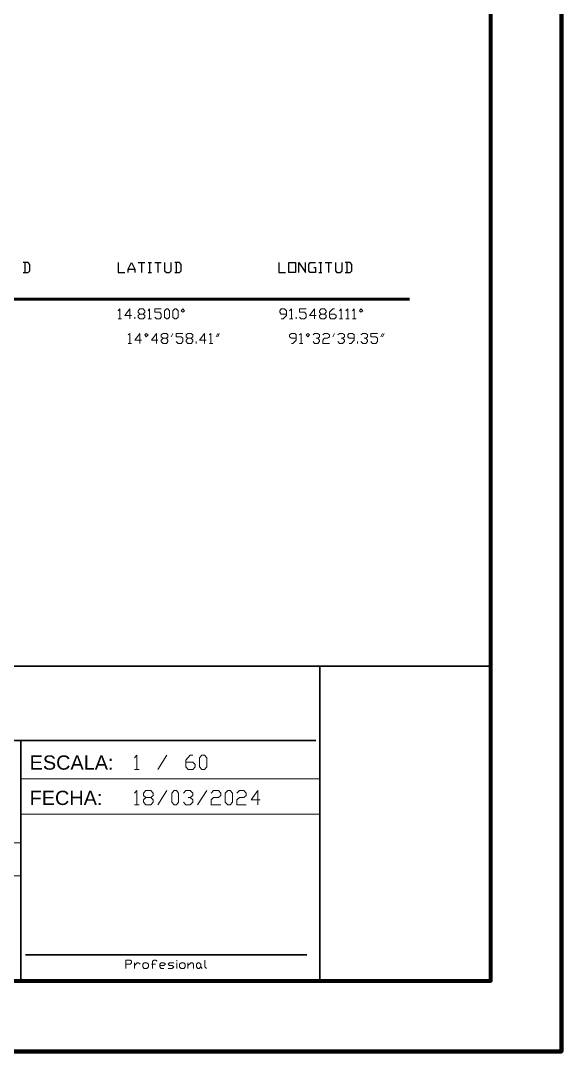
# Model space of a CAD drawing. Header units: millimetres. Extents: x 2290 to 2376, y 1743 to 1875.
# Drawn here: x 2345.3 to 2375.9, y 1743 to 1801.3 of the extents above; entities that cross this region are included whole.
import ezdxf

# ---------------------------------------------------------------- set-up
doc = ezdxf.new("R2010")
doc.units = ezdxf.units.MM
for name, color, linetype in [('PDF_0', 7, 'Continuous'), ('PDF_CVL_PUNTO_NUM', 7, 'Continuous'), ('PDF_FORMATO', 7, 'Continuous'), ('PDF_Text', 7, 'Continuous'), ('PDF_TEXTO FIJO', 7, 'Continuous')]:
    doc.layers.add(name, color=color, linetype=linetype)
doc.styles.add('PDF Arial-BoldMT', font='arial.ttf')

msp = doc.modelspace()

# ---------------------------------------------------------------- linework, layer by layer
at = {"layer": 'PDF_0', "lineweight": 70}
for points in [[(2289.544, 1742.988), (2289.544, 1874.943), (2375.921, 1874.943), (2375.921, 1742.988), (2289.544, 1742.988), (2375.921, 1742.988), (2375.921, 1874.943), (2289.544, 1874.943)], [(2301.54, 1870.944), (2301.54, 1746.987), (2371.922, 1746.987), (2371.922, 1870.944)]]:
    msp.add_lwpolyline(points, close=True, dxfattribs=at)
at = {"layer": 'PDF_0', "lineweight": 50}
msp.add_lwpolyline([(2338.12, 1785.567), (2367.314, 1785.567)], dxfattribs=at)
at = {"layer": 'PDF_CVL_PUNTO_NUM', "lineweight": 25}
for points in [[(2345.457, 1787.075), (2345.728, 1787.075), (2345.829, 1787.159), (2345.829, 1787.532), (2345.728, 1787.634), (2345.457, 1787.634)], [(2345.541, 1787.634), (2345.541, 1787.075)], [(2350.828, 1787.634), (2350.828, 1787.075), (2351.2, 1787.075)], [(2351.387, 1787.075), (2351.387, 1787.261), (2351.59, 1787.634), (2351.776, 1787.261), (2351.776, 1787.075)], [(2351.963, 1787.634), (2352.336, 1787.634)], [(2352.149, 1787.634), (2352.149, 1787.075)], [(2352.522, 1787.634), (2352.708, 1787.634)], [(2352.607, 1787.634), (2352.607, 1787.075)], [(2352.895, 1787.634), (2353.267, 1787.634)], [(2353.081, 1787.634), (2353.081, 1787.075)], [(2353.454, 1787.634), (2353.454, 1787.159), (2353.556, 1787.075), (2353.742, 1787.075), (2353.827, 1787.159), (2353.827, 1787.634)], [(2354.03, 1787.075), (2354.301, 1787.075), (2354.403, 1787.159), (2354.403, 1787.532), (2354.301, 1787.634), (2354.03, 1787.634)], [(2354.115, 1787.634), (2354.115, 1787.075)], [(2359.926, 1787.634), (2359.926, 1787.075), (2360.299, 1787.075)], [(2361.061, 1787.075), (2361.061, 1787.634), (2361.434, 1787.075), (2361.434, 1787.634)], [(2361.909, 1787.346), (2361.993, 1787.346), (2361.993, 1787.075), (2361.705, 1787.075), (2361.621, 1787.159), (2361.621, 1787.532), (2361.705, 1787.634), (2361.993, 1787.634)], [(2362.18, 1787.634), (2362.366, 1787.634)], [(2362.281, 1787.634), (2362.281, 1787.075)], [(2362.552, 1787.634), (2362.925, 1787.634)], [(2362.739, 1787.634), (2362.739, 1787.075)], [(2363.129, 1787.634), (2363.129, 1787.159), (2363.213, 1787.075), (2363.4, 1787.075), (2363.501, 1787.159), (2363.501, 1787.634)], [(2363.688, 1787.075), (2363.959, 1787.075), (2364.06, 1787.159), (2364.06, 1787.532), (2363.959, 1787.634), (2363.688, 1787.634)], [(2363.772, 1787.634), (2363.772, 1787.075)], [(2351.387, 1787.261), (2351.776, 1787.261)], [(2352.522, 1787.075), (2352.708, 1787.075)], [(2362.18, 1787.075), (2362.366, 1787.075)]]:
    msp.add_lwpolyline(points, dxfattribs=at)
msp.add_lwpolyline([(2360.485, 1787.075), (2360.485, 1787.634), (2360.875, 1787.634), (2360.875, 1787.075)], close=True, dxfattribs=at)
at = {"layer": 'PDF_CVL_PUNTO_NUM', "lineweight": 20}
for points in [[(2350.828, 1784.906), (2350.929, 1785.008), (2350.929, 1784.448)], [(2351.59, 1784.635), (2351.2, 1784.635), (2351.488, 1785.008), (2351.488, 1784.448)], [(2352.234, 1784.72), (2352.336, 1784.635), (2352.336, 1784.533), (2352.234, 1784.448), (2352.048, 1784.448), (2351.963, 1784.533), (2351.963, 1784.635), (2352.048, 1784.72), (2352.234, 1784.72), (2352.336, 1784.821), (2352.336, 1784.906), (2352.234, 1785.008), (2352.048, 1785.008), (2351.963, 1784.906), (2351.963, 1784.821), (2352.048, 1784.72)], [(2352.522, 1784.906), (2352.607, 1785.008), (2352.607, 1784.448)], [(2352.895, 1784.533), (2352.996, 1784.448), (2353.183, 1784.448), (2353.267, 1784.533), (2353.267, 1784.72), (2353.183, 1784.821), (2352.895, 1784.821), (2352.895, 1785.008), (2353.267, 1785.008)], [(2360.062, 1784.448), (2360.163, 1784.448), (2360.35, 1784.635), (2360.35, 1784.906), (2360.248, 1785.008), (2360.062, 1785.008), (2359.977, 1784.906), (2359.977, 1784.821), (2360.062, 1784.72), (2360.35, 1784.72)], [(2360.536, 1784.906), (2360.638, 1785.008), (2360.638, 1784.448)], [(2361.095, 1784.533), (2361.197, 1784.448), (2361.383, 1784.448), (2361.468, 1784.533), (2361.468, 1784.72), (2361.383, 1784.821), (2361.095, 1784.821), (2361.095, 1785.008), (2361.468, 1785.008)], [(2362.044, 1784.635), (2361.654, 1784.635), (2361.942, 1785.008), (2361.942, 1784.448)], [(2362.502, 1784.72), (2362.603, 1784.635), (2362.603, 1784.533), (2362.502, 1784.448), (2362.315, 1784.448), (2362.231, 1784.533), (2362.231, 1784.635), (2362.315, 1784.72), (2362.502, 1784.72), (2362.603, 1784.821), (2362.603, 1784.906), (2362.502, 1785.008), (2362.315, 1785.008), (2362.231, 1784.906), (2362.231, 1784.821), (2362.315, 1784.72)], [(2362.79, 1784.72), (2363.078, 1784.72), (2363.162, 1784.635), (2363.162, 1784.533), (2363.078, 1784.448), (2362.874, 1784.448), (2362.79, 1784.533), (2362.79, 1784.821), (2362.976, 1785.008), (2363.078, 1785.008)], [(2363.349, 1784.906), (2363.45, 1785.008), (2363.45, 1784.448)], [(2363.722, 1784.906), (2363.823, 1785.008), (2363.823, 1784.448)], [(2364.094, 1784.906), (2364.196, 1785.008), (2364.196, 1784.448)], [(2350.828, 1784.448), (2351.014, 1784.448)], [(2351.776, 1784.448), (2351.776, 1784.533)], [(2352.522, 1784.448), (2352.708, 1784.448)], [(2360.536, 1784.448), (2360.723, 1784.448)], [(2360.909, 1784.448), (2360.909, 1784.533)], [(2363.349, 1784.448), (2363.535, 1784.448)], [(2363.722, 1784.448), (2363.908, 1784.448)], [(2364.094, 1784.448), (2364.298, 1784.448)], [(2351.387, 1783.533), (2351.488, 1783.618), (2351.488, 1783.059)], [(2352.149, 1783.245), (2351.776, 1783.245), (2352.048, 1783.618), (2352.048, 1783.059)], [(2353.081, 1783.245), (2352.708, 1783.245), (2352.996, 1783.618), (2352.996, 1783.059)], [(2353.556, 1783.347), (2353.64, 1783.245), (2353.64, 1783.161), (2353.556, 1783.059), (2353.369, 1783.059), (2353.267, 1783.161), (2353.267, 1783.245), (2353.369, 1783.347), (2353.556, 1783.347), (2353.64, 1783.432), (2353.64, 1783.533), (2353.556, 1783.618), (2353.369, 1783.618), (2353.267, 1783.533), (2353.267, 1783.432), (2353.369, 1783.347)], [(2353.827, 1783.432), (2353.928, 1783.618)], [(2354.115, 1783.161), (2354.216, 1783.059), (2354.403, 1783.059), (2354.487, 1783.161), (2354.487, 1783.347), (2354.403, 1783.432), (2354.115, 1783.432), (2354.115, 1783.618), (2354.487, 1783.618)], [(2354.962, 1783.347), (2355.047, 1783.245), (2355.047, 1783.161), (2354.962, 1783.059), (2354.775, 1783.059), (2354.674, 1783.161), (2354.674, 1783.245), (2354.775, 1783.347), (2354.962, 1783.347), (2355.047, 1783.432), (2355.047, 1783.533), (2354.962, 1783.618), (2354.775, 1783.618), (2354.674, 1783.533), (2354.674, 1783.432), (2354.775, 1783.347)], [(2355.809, 1783.245), (2355.436, 1783.245), (2355.707, 1783.618), (2355.707, 1783.059)], [(2355.995, 1783.533), (2356.08, 1783.618), (2356.08, 1783.059)], [(2356.368, 1783.432), (2356.47, 1783.618)], [(2356.554, 1783.618), (2356.47, 1783.432)], [(2360.638, 1783.059), (2360.723, 1783.059), (2360.909, 1783.245), (2360.909, 1783.533), (2360.824, 1783.618), (2360.638, 1783.618), (2360.536, 1783.533), (2360.536, 1783.432), (2360.638, 1783.347), (2360.909, 1783.347)], [(2361.095, 1783.533), (2361.197, 1783.618), (2361.197, 1783.059)], [(2361.858, 1783.533), (2361.942, 1783.618), (2362.129, 1783.618), (2362.231, 1783.533), (2362.231, 1783.432), (2362.129, 1783.347), (2362.044, 1783.347)], [(2362.417, 1783.533), (2362.502, 1783.618), (2362.688, 1783.618), (2362.79, 1783.533), (2362.79, 1783.432), (2362.688, 1783.347), (2362.502, 1783.347), (2362.417, 1783.245), (2362.417, 1783.059), (2362.79, 1783.059)], [(2362.976, 1783.432), (2363.078, 1783.618)], [(2363.264, 1783.533), (2363.349, 1783.618), (2363.535, 1783.618), (2363.637, 1783.533), (2363.637, 1783.432), (2363.535, 1783.347), (2363.45, 1783.347)], [(2363.908, 1783.059), (2364.01, 1783.059), (2364.196, 1783.245), (2364.196, 1783.533), (2364.094, 1783.618), (2363.908, 1783.618), (2363.823, 1783.533), (2363.823, 1783.432), (2363.908, 1783.347), (2364.196, 1783.347)], [(2364.569, 1783.533), (2364.67, 1783.618), (2364.857, 1783.618), (2364.941, 1783.533), (2364.941, 1783.432), (2364.857, 1783.347), (2364.755, 1783.347)], [(2365.128, 1783.161), (2365.229, 1783.059), (2365.416, 1783.059), (2365.518, 1783.161), (2365.518, 1783.347), (2365.416, 1783.432), (2365.128, 1783.432), (2365.128, 1783.618), (2365.518, 1783.618)], [(2365.704, 1783.432), (2365.789, 1783.618)], [(2365.89, 1783.618), (2365.789, 1783.432)], [(2351.387, 1783.059), (2351.59, 1783.059)], [(2355.25, 1783.059), (2355.25, 1783.161)], [(2355.995, 1783.059), (2356.182, 1783.059)], [(2361.095, 1783.059), (2361.282, 1783.059)], [(2362.129, 1783.347), (2362.231, 1783.245), (2362.231, 1783.161), (2362.129, 1783.059), (2361.942, 1783.059), (2361.858, 1783.161)], [(2363.535, 1783.347), (2363.637, 1783.245), (2363.637, 1783.161), (2363.535, 1783.059), (2363.349, 1783.059), (2363.264, 1783.161)], [(2364.382, 1783.059), (2364.382, 1783.161)], [(2364.857, 1783.347), (2364.941, 1783.245), (2364.941, 1783.161), (2364.857, 1783.059), (2364.67, 1783.059), (2364.569, 1783.161)]]:
    msp.add_lwpolyline(points, dxfattribs=at)
for points in [[(2353.556, 1784.448), (2353.454, 1784.533), (2353.454, 1784.906), (2353.556, 1785.008), (2353.64, 1785.008), (2353.742, 1784.906), (2353.742, 1784.533), (2353.64, 1784.448)], [(2354.03, 1784.448), (2353.928, 1784.533), (2353.928, 1784.906), (2354.03, 1785.008), (2354.115, 1785.008), (2354.216, 1784.906), (2354.216, 1784.533), (2354.115, 1784.448)], [(2354.403, 1784.906), (2354.487, 1785.008), (2354.589, 1784.906), (2354.487, 1784.821)], [(2364.484, 1784.906), (2364.569, 1785.008), (2364.67, 1784.906), (2364.569, 1784.821)], [(2352.336, 1783.533), (2352.42, 1783.618), (2352.522, 1783.533), (2352.42, 1783.432)], [(2361.468, 1783.533), (2361.57, 1783.618), (2361.654, 1783.533), (2361.57, 1783.432)]]:
    msp.add_lwpolyline(points, close=True, dxfattribs=at)
at = {"layer": 'PDF_FORMATO', "lineweight": 30}
for points in [[(2301.54, 1764.794), (2371.922, 1764.794)], [(2362.247, 1764.794), (2362.247, 1747.004)], [(2301.54, 1760.592), (2362.01, 1760.592)], [(2345.321, 1760.592), (2345.321, 1747.004)], [(2345.575, 1748.461), (2361.502, 1748.461)]]:
    msp.add_lwpolyline(points, dxfattribs=at)
at = {"layer": 'PDF_FORMATO', "lineweight": 20}
for points in [[(2345.321, 1758.407), (2362.247, 1758.407)], [(2345.321, 1756.407), (2362.247, 1756.407)], [(2301.811, 1754.798), (2345.321, 1754.798)], [(2301.811, 1752.917), (2345.321, 1752.917)]]:
    msp.add_lwpolyline(points, dxfattribs=at)
at = {"layer": 'PDF_TEXTO FIJO', "lineweight": 9}
for points in [[(2351.743, 1759.61), (2351.878, 1759.745), (2351.878, 1758.949)], [(2353.064, 1758.949), (2353.589, 1759.745)], [(2354.657, 1759.355), (2355.047, 1759.355), (2355.182, 1759.22), (2355.182, 1759.084), (2355.047, 1758.949), (2354.792, 1758.949), (2354.657, 1759.084), (2354.657, 1759.474), (2354.911, 1759.745), (2355.047, 1759.745)], [(2351.743, 1758.949), (2352.014, 1758.949)], [(2351.743, 1757.61), (2351.878, 1757.746), (2351.878, 1756.949)], [(2352.674, 1757.356), (2352.81, 1757.221), (2352.81, 1757.085), (2352.674, 1756.949), (2352.403, 1756.949), (2352.268, 1757.085), (2352.268, 1757.221), (2352.403, 1757.356), (2352.674, 1757.356), (2352.81, 1757.475), (2352.81, 1757.61), (2352.674, 1757.746), (2352.403, 1757.746), (2352.268, 1757.61), (2352.268, 1757.475), (2352.403, 1757.356)], [(2353.064, 1756.949), (2353.589, 1757.746)], [(2354.521, 1757.61), (2354.657, 1757.746), (2354.911, 1757.746), (2355.047, 1757.61), (2355.047, 1757.475), (2354.911, 1757.356), (2354.792, 1757.356)], [(2355.318, 1756.949), (2355.843, 1757.746)], [(2356.097, 1757.61), (2356.233, 1757.746), (2356.504, 1757.746), (2356.639, 1757.61), (2356.639, 1757.475), (2356.504, 1757.356), (2356.233, 1757.356), (2356.097, 1757.221), (2356.097, 1756.949), (2356.639, 1756.949)], [(2357.554, 1757.61), (2357.69, 1757.746), (2357.944, 1757.746), (2358.079, 1757.61), (2358.079, 1757.475), (2357.944, 1757.356), (2357.69, 1757.356), (2357.554, 1757.221), (2357.554, 1756.949), (2358.079, 1756.949)], [(2358.876, 1757.221), (2358.35, 1757.221), (2358.74, 1757.746), (2358.74, 1756.949)], [(2354.911, 1757.356), (2355.047, 1757.221), (2355.047, 1757.085), (2354.911, 1756.949), (2354.657, 1756.949), (2354.521, 1757.085)], [(2351.743, 1756.949), (2352.014, 1756.949)], [(2351.268, 1747.681), (2351.268, 1748.156), (2351.505, 1748.156), (2351.59, 1748.088), (2351.59, 1748.003), (2351.505, 1747.919), (2351.268, 1747.919)], [(2351.743, 1747.681), (2351.743, 1748.003)], [(2351.743, 1747.851), (2351.895, 1748.003), (2351.98, 1748.003), (2352.065, 1747.919)], [(2352.708, 1747.919), (2352.946, 1747.919)], [(2353.03, 1748.088), (2352.946, 1748.156), (2352.861, 1748.156), (2352.776, 1748.088), (2352.776, 1747.681)], [(2353.183, 1747.851), (2353.42, 1747.851), (2353.505, 1747.919), (2353.42, 1748.003), (2353.267, 1748.003), (2353.183, 1747.919), (2353.183, 1747.766), (2353.267, 1747.681), (2353.42, 1747.681)], [(2353.657, 1747.681), (2353.894, 1747.681), (2353.979, 1747.766), (2353.894, 1747.851), (2353.742, 1747.851), (2353.657, 1747.919), (2353.742, 1748.003), (2353.979, 1748.003)], [(2354.149, 1748.088), (2354.149, 1748.156)], [(2354.149, 1747.681), (2354.149, 1748.003)], [(2354.775, 1747.681), (2354.775, 1748.003)], [(2354.775, 1747.851), (2354.945, 1748.003), (2355.03, 1748.003), (2355.097, 1747.919), (2355.097, 1747.681)], [(2355.741, 1748.156), (2355.741, 1747.766), (2355.826, 1747.681)], [(2355.504, 1747.766), (2355.589, 1747.681)]]:
    msp.add_lwpolyline(points, dxfattribs=at)
for points in [[(2355.572, 1758.949), (2355.436, 1759.084), (2355.436, 1759.61), (2355.572, 1759.745), (2355.707, 1759.745), (2355.843, 1759.61), (2355.843, 1759.084), (2355.707, 1758.949)], [(2353.996, 1756.949), (2353.861, 1757.085), (2353.861, 1757.61), (2353.996, 1757.746), (2354.132, 1757.746), (2354.25, 1757.61), (2354.25, 1757.085), (2354.132, 1756.949)], [(2357.029, 1756.949), (2356.893, 1757.085), (2356.893, 1757.61), (2357.029, 1757.746), (2357.164, 1757.746), (2357.3, 1757.61), (2357.3, 1757.085), (2357.164, 1756.949)], [(2352.454, 1747.681), (2352.302, 1747.681), (2352.217, 1747.766), (2352.217, 1747.919), (2352.302, 1748.003), (2352.454, 1748.003), (2352.539, 1747.919), (2352.539, 1747.766)], [(2354.538, 1747.681), (2354.386, 1747.681), (2354.301, 1747.766), (2354.301, 1747.919), (2354.386, 1748.003), (2354.538, 1748.003), (2354.623, 1747.919), (2354.623, 1747.766)], [(2355.419, 1747.681), (2355.335, 1747.681), (2355.267, 1747.766), (2355.267, 1747.919), (2355.335, 1748.003), (2355.419, 1748.003), (2355.504, 1747.919), (2355.504, 1747.766)]]:
    msp.add_lwpolyline(points, close=True, dxfattribs=at)

# ---------------------------------------------------------------- texts
at = {"layer": 'PDF_Text', "char_height": 0.8048, "attachment_point": 4, "style": 'PDF Arial-BoldMT'}
for s, insert in [('ESCALA:', (2345.815, 1759.329)), ('FECHA:', (2345.815, 1757.33))]:
    msp.add_mtext(s, dxfattribs=dict(at, insert=insert))

doc.saveas('drawing.dxf')
